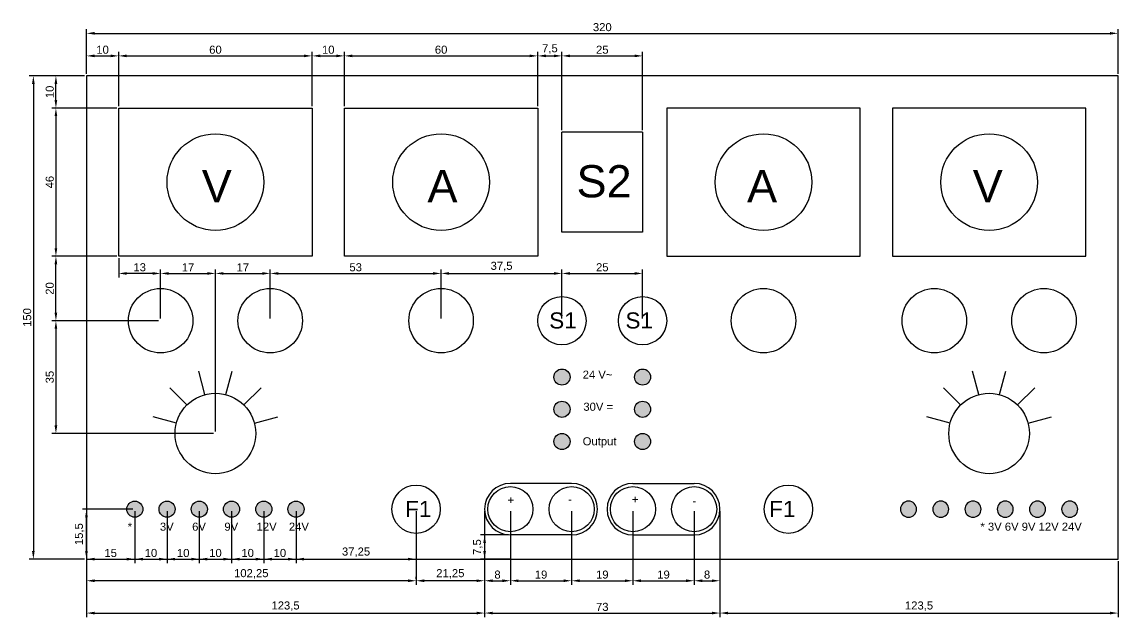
# Model space of a CAD drawing. Header units: millimetres. Extents: x 475 to 4099, y 1633 to 3451.
# Drawn here: x 905.2 to 1245.2, y 1635.8 to 1820.5 of the extents above; entities that cross this region are included whole.
import ezdxf

# ---------------------------------------------------------------- set-up
doc = ezdxf.new("R2010")
doc.units = ezdxf.units.MM
doc.layers.add('Bemassung', color=80, linetype='Continuous')
doc.layers.add('Kanten', color=7, linetype='Continuous')
doc.styles.get("Standard").update_dxf_attribs({"font": 'arial.ttf'})
doc.dimstyles.new('ISO-25', dxfattribs={"dimtxt": 2.5, "dimasz": 2.5, "dimexe": 1.25, "dimexo": 0.625, "dimtad": 1, "dimtxsty": 'Standard', "dimcen": 2.5, "dimadec": 0, "dimazin": 0, "dimtfac": 1, "dimtmove": 0, "dimatfit": 3, "dimfxl": 1, "dimarcsym": 0})

# ---------------------------------------------------------------- blocks, each defined once
blk = doc.blocks.new('*D45')
at = {"layer": 'Bemassung', "color": 0, "lineweight": -2, "transparency": 16777216}
for p, q in [((935.19, 1794.41), (935.19, 1811.21)), ((937.69, 1809.96), (992.69, 1809.96)), ((995.19, 1794.41), (995.19, 1811.21))]:
    blk.add_line(p, q, dxfattribs=at)
at = {"layer": 'Bemassung', "color": 0, "transparency": 16777216}
for points in [[(937.69, 1810.38), (937.69, 1809.55), (935.19, 1809.96)], [(992.69, 1810.38), (992.69, 1809.55), (995.19, 1809.96)]]:
    blk.add_solid(points, dxfattribs=at)
at = {"layer": 'Defpoints', "color": 0, "transparency": 16777216}
for p in [(995.19, 1809.96), (935.19, 1793.78), (995.19, 1793.78)]:
    blk.add_point(p, dxfattribs=at)
at = {"layer": 'Bemassung', "color": 0, "transparency": 16777216, "insert": (965.19, 1811.87), "char_height": 2.5, "attachment_point": 5}
blk.add_mtext('60', dxfattribs=at)
blk = doc.blocks.new('*D46')
at = {"layer": 'Bemassung', "color": 0, "lineweight": -2, "transparency": 16777216}
for p, q in [((934.56, 1793.78), (914.46, 1793.78)), ((915.71, 1791.28), (915.71, 1750.28)), ((934.56, 1747.78), (914.46, 1747.78))]:
    blk.add_line(p, q, dxfattribs=at)
at = {"layer": 'Bemassung', "color": 0, "transparency": 16777216}
for points in [[(915.29, 1791.28), (916.12, 1791.28), (915.71, 1793.78)], [(915.29, 1750.28), (916.12, 1750.28), (915.71, 1747.78)]]:
    blk.add_solid(points, dxfattribs=at)
at = {"layer": 'Defpoints', "color": 0, "transparency": 16777216}
for p in [(935.19, 1793.78), (915.71, 1747.78), (935.19, 1747.78)]:
    blk.add_point(p, dxfattribs=at)
at = {"layer": 'Bemassung', "color": 0, "transparency": 16777216, "insert": (913.8, 1770.78), "char_height": 2.5, "attachment_point": 5, "rotation": 90}
blk.add_mtext('46', dxfattribs=at)
blk = doc.blocks.new('*D47')
at = {"layer": 'Bemassung', "color": 0, "lineweight": -2, "transparency": 16777216}
for p, q in [((924.56, 1803.78), (914.46, 1803.78)), ((915.71, 1796.28), (915.71, 1801.28)), ((934.56, 1793.78), (914.46, 1793.78))]:
    blk.add_line(p, q, dxfattribs=at)
at = {"layer": 'Bemassung', "color": 0, "transparency": 16777216}
for points in [[(915.29, 1801.28), (916.12, 1801.28), (915.71, 1803.78)], [(915.29, 1796.28), (916.12, 1796.28), (915.71, 1793.78)]]:
    blk.add_solid(points, dxfattribs=at)
at = {"layer": 'Defpoints', "color": 0, "transparency": 16777216}
for p in [(915.71, 1803.78), (925.19, 1803.78), (935.19, 1793.78)]:
    blk.add_point(p, dxfattribs=at)
at = {"layer": 'Bemassung', "color": 0, "transparency": 16777216, "insert": (913.8, 1798.78), "char_height": 2.5, "attachment_point": 5, "rotation": 90}
blk.add_mtext('10', dxfattribs=at)
blk = doc.blocks.new('*D48')
at = {"layer": 'Bemassung', "color": 0, "lineweight": -2, "transparency": 16777216}
for p, q in [((934.56, 1747.78), (914.46, 1747.78)), ((915.71, 1730.28), (915.71, 1745.28)), ((947.56, 1727.78), (914.46, 1727.78))]:
    blk.add_line(p, q, dxfattribs=at)
at = {"layer": 'Bemassung', "color": 0, "transparency": 16777216}
for points in [[(915.29, 1745.28), (916.12, 1745.28), (915.71, 1747.78)], [(915.29, 1730.28), (916.12, 1730.28), (915.71, 1727.78)]]:
    blk.add_solid(points, dxfattribs=at)
at = {"layer": 'Defpoints', "color": 0, "transparency": 16777216}
for p in [(915.71, 1747.78), (935.19, 1747.78), (948.19, 1727.78)]:
    blk.add_point(p, dxfattribs=at)
at = {"layer": 'Bemassung', "color": 0, "transparency": 16777216, "insert": (913.8, 1737.78), "char_height": 2.5, "attachment_point": 5, "rotation": 90}
blk.add_mtext('20', dxfattribs=at)
blk = doc.blocks.new('*D49')
at = {"layer": 'Bemassung', "color": 0, "lineweight": -2, "transparency": 16777216}
for p, q in [((946.94, 1727.78), (914.46, 1727.78)), ((915.71, 1725.28), (915.71, 1695.28)), ((964.56, 1692.78), (914.46, 1692.78))]:
    blk.add_line(p, q, dxfattribs=at)
at = {"layer": 'Bemassung', "color": 0, "transparency": 16777216}
for points in [[(915.29, 1725.28), (916.12, 1725.28), (915.71, 1727.78)], [(915.29, 1695.28), (916.12, 1695.28), (915.71, 1692.78)]]:
    blk.add_solid(points, dxfattribs=at)
at = {"layer": 'Defpoints', "color": 0, "transparency": 16777216}
for p in [(947.56, 1727.78), (915.71, 1692.78), (965.19, 1692.78)]:
    blk.add_point(p, dxfattribs=at)
at = {"layer": 'Bemassung', "color": 0, "transparency": 16777216, "insert": (913.8, 1710.28), "char_height": 2.5, "attachment_point": 5, "rotation": 90}
blk.add_mtext('35', dxfattribs=at)
blk = doc.blocks.new('*D50')
at = {"layer": 'Bemassung', "color": 0, "lineweight": -2, "transparency": 16777216}
for p, q in [((965.19, 1693.41), (965.19, 1743.7)), ((967.69, 1742.45), (979.69, 1742.45)), ((982.19, 1728.41), (982.19, 1743.7))]:
    blk.add_line(p, q, dxfattribs=at)
at = {"layer": 'Bemassung', "color": 0, "transparency": 16777216}
for points in [[(967.69, 1742.86), (967.69, 1742.03), (965.19, 1742.45)], [(979.69, 1742.86), (979.69, 1742.03), (982.19, 1742.45)]]:
    blk.add_solid(points, dxfattribs=at)
at = {"layer": 'Defpoints', "color": 0, "transparency": 16777216}
for p in [(982.19, 1742.45), (982.19, 1727.78), (965.19, 1692.78)]:
    blk.add_point(p, dxfattribs=at)
at = {"layer": 'Bemassung', "color": 0, "transparency": 16777216, "insert": (973.69, 1744.33), "char_height": 2.5, "attachment_point": 5}
blk.add_mtext('17', dxfattribs=at)
blk = doc.blocks.new('*D51')
at = {"layer": 'Bemassung', "color": 0, "lineweight": -2, "transparency": 16777216}
for p, q in [((948.19, 1728.41), (948.19, 1743.7)), ((950.69, 1742.45), (962.69, 1742.45)), ((965.19, 1693.41), (965.19, 1743.7))]:
    blk.add_line(p, q, dxfattribs=at)
at = {"layer": 'Bemassung', "color": 0, "transparency": 16777216}
for points in [[(950.69, 1742.86), (950.69, 1742.03), (948.19, 1742.45)], [(962.69, 1742.86), (962.69, 1742.03), (965.19, 1742.45)]]:
    blk.add_solid(points, dxfattribs=at)
at = {"layer": 'Defpoints', "color": 0, "transparency": 16777216}
for p in [(965.19, 1742.45), (948.19, 1727.78), (965.19, 1692.78)]:
    blk.add_point(p, dxfattribs=at)
at = {"layer": 'Bemassung', "color": 0, "transparency": 16777216, "insert": (956.69, 1744.33), "char_height": 2.5, "attachment_point": 5}
blk.add_mtext('17', dxfattribs=at)
blk = doc.blocks.new('*D52')
at = {"layer": 'Bemassung', "color": 0, "lineweight": -2, "transparency": 16777216}
for p, q in [((995.19, 1794.41), (995.19, 1811.21)), ((997.69, 1809.96), (1002.69, 1809.96)), ((1005.19, 1794.41), (1005.19, 1811.21))]:
    blk.add_line(p, q, dxfattribs=at)
at = {"layer": 'Bemassung', "color": 0, "transparency": 16777216}
for points in [[(997.69, 1810.38), (997.69, 1809.55), (995.19, 1809.96)], [(1002.69, 1810.38), (1002.69, 1809.55), (1005.19, 1809.96)]]:
    blk.add_solid(points, dxfattribs=at)
at = {"layer": 'Defpoints', "color": 0, "transparency": 16777216}
for p in [(1005.19, 1809.96), (995.19, 1793.78), (1005.19, 1793.78)]:
    blk.add_point(p, dxfattribs=at)
at = {"layer": 'Bemassung', "color": 0, "transparency": 16777216, "insert": (1000.19, 1811.87), "char_height": 2.5, "attachment_point": 5}
blk.add_mtext('10', dxfattribs=at)
blk = doc.blocks.new('*D53')
at = {"layer": 'Bemassung', "color": 0, "lineweight": -2, "transparency": 16777216}
for p, q in [((1005.19, 1794.41), (1005.19, 1811.21)), ((1007.69, 1809.96), (1062.69, 1809.96)), ((1065.19, 1794.41), (1065.19, 1811.21))]:
    blk.add_line(p, q, dxfattribs=at)
at = {"layer": 'Bemassung', "color": 0, "transparency": 16777216}
for points in [[(1007.69, 1810.38), (1007.69, 1809.55), (1005.19, 1809.96)], [(1062.69, 1810.38), (1062.69, 1809.55), (1065.19, 1809.96)]]:
    blk.add_solid(points, dxfattribs=at)
at = {"layer": 'Defpoints', "color": 0, "transparency": 16777216}
for p in [(1065.19, 1809.96), (1005.19, 1793.78), (1065.19, 1793.78)]:
    blk.add_point(p, dxfattribs=at)
at = {"layer": 'Bemassung', "color": 0, "transparency": 16777216, "insert": (1035.19, 1811.87), "char_height": 2.5, "attachment_point": 5}
blk.add_mtext('60', dxfattribs=at)
blk = doc.blocks.new('*D54')
at = {"layer": 'Bemassung', "color": 0, "lineweight": -2, "transparency": 16777216}
for p, q in [((935.19, 1747.16), (935.19, 1741.2)), ((945.69, 1742.45), (937.69, 1742.45)), ((948.19, 1728.41), (948.19, 1743.7))]:
    blk.add_line(p, q, dxfattribs=at)
at = {"layer": 'Bemassung', "color": 0, "transparency": 16777216}
for points in [[(937.69, 1742.86), (937.69, 1742.03), (935.19, 1742.45)], [(945.69, 1742.86), (945.69, 1742.03), (948.19, 1742.45)]]:
    blk.add_solid(points, dxfattribs=at)
at = {"layer": 'Defpoints', "color": 0, "transparency": 16777216}
for p in [(935.19, 1747.78), (935.19, 1742.45), (948.19, 1727.78)]:
    blk.add_point(p, dxfattribs=at)
at = {"layer": 'Bemassung', "color": 0, "transparency": 16777216, "insert": (941.69, 1744.35), "char_height": 2.5, "attachment_point": 5}
blk.add_mtext('13', dxfattribs=at)
blk = doc.blocks.new('*D55')
at = {"layer": 'Bemassung', "color": 0, "lineweight": -2, "transparency": 16777216}
for p, q in [((982.19, 1728.41), (982.19, 1743.7)), ((984.69, 1742.45), (1032.69, 1742.45)), ((1035.19, 1728.41), (1035.19, 1743.7))]:
    blk.add_line(p, q, dxfattribs=at)
at = {"layer": 'Bemassung', "color": 0, "transparency": 16777216}
for points in [[(984.69, 1742.86), (984.69, 1742.03), (982.19, 1742.45)], [(1032.69, 1742.86), (1032.69, 1742.03), (1035.19, 1742.45)]]:
    blk.add_solid(points, dxfattribs=at)
at = {"layer": 'Defpoints', "color": 0, "transparency": 16777216}
for p in [(1035.19, 1742.45), (982.19, 1727.78), (1035.19, 1727.78)]:
    blk.add_point(p, dxfattribs=at)
at = {"layer": 'Bemassung', "color": 0, "transparency": 16777216, "insert": (1008.69, 1744.35), "char_height": 2.5, "attachment_point": 5}
blk.add_mtext('53', dxfattribs=at)
blk = doc.blocks.new('*D56')
at = {"layer": 'Bemassung', "color": 0, "lineweight": -2, "transparency": 16777216}
for p, q in [((924.56, 1803.78), (907.46, 1803.78)), ((908.71, 1801.28), (908.71, 1656.28)), ((924.56, 1653.78), (907.46, 1653.78))]:
    blk.add_line(p, q, dxfattribs=at)
at = {"layer": 'Bemassung', "color": 0, "transparency": 16777216}
for points in [[(908.29, 1801.28), (909.12, 1801.28), (908.71, 1803.78)], [(908.29, 1656.28), (909.12, 1656.28), (908.71, 1653.78)]]:
    blk.add_solid(points, dxfattribs=at)
at = {"layer": 'Defpoints', "color": 0, "transparency": 16777216}
for p in [(925.19, 1803.78), (908.71, 1653.78), (925.19, 1653.78)]:
    blk.add_point(p, dxfattribs=at)
at = {"layer": 'Bemassung', "color": 0, "transparency": 16777216, "insert": (906.8, 1728.78), "char_height": 2.5, "attachment_point": 5, "rotation": 90}
blk.add_mtext('150', dxfattribs=at)
blk = doc.blocks.new('*D57')
at = {"layer": 'Bemassung', "color": 0, "lineweight": -2, "transparency": 16777216}
for p, q in [((925.19, 1804.41), (925.19, 1811.21)), ((927.69, 1809.96), (932.69, 1809.96)), ((935.19, 1804.41), (935.19, 1811.21))]:
    blk.add_line(p, q, dxfattribs=at)
at = {"layer": 'Bemassung', "color": 0, "transparency": 16777216}
for points in [[(927.69, 1810.38), (927.69, 1809.55), (925.19, 1809.96)], [(932.69, 1810.38), (932.69, 1809.55), (935.19, 1809.96)]]:
    blk.add_solid(points, dxfattribs=at)
at = {"layer": 'Defpoints', "color": 0, "transparency": 16777216}
for p in [(935.19, 1809.96), (925.19, 1803.78), (935.19, 1803.78)]:
    blk.add_point(p, dxfattribs=at)
at = {"layer": 'Bemassung', "color": 0, "transparency": 16777216, "insert": (930.19, 1811.87), "char_height": 2.5, "attachment_point": 5}
blk.add_mtext('10', dxfattribs=at)
blk = doc.blocks.new('*D58')
at = {"layer": 'Bemassung', "color": 0, "lineweight": -2, "transparency": 16777216}
for p, q in [((925.19, 1804.41), (925.19, 1818.21)), ((927.69, 1816.96), (1242.69, 1816.96)), ((1245.19, 1804.41), (1245.19, 1818.21))]:
    blk.add_line(p, q, dxfattribs=at)
at = {"layer": 'Bemassung', "color": 0, "transparency": 16777216}
for points in [[(927.69, 1817.38), (927.69, 1816.55), (925.19, 1816.96)], [(1242.69, 1817.38), (1242.69, 1816.55), (1245.19, 1816.96)]]:
    blk.add_solid(points, dxfattribs=at)
at = {"layer": 'Defpoints', "color": 0, "transparency": 16777216}
for p in [(1245.19, 1816.96), (925.19, 1803.78), (1245.19, 1803.78)]:
    blk.add_point(p, dxfattribs=at)
at = {"layer": 'Bemassung', "color": 0, "transparency": 16777216, "insert": (1085.19, 1818.87), "char_height": 2.5, "attachment_point": 5}
blk.add_mtext('320', dxfattribs=at)
blk = doc.blocks.new('*D59')
at = {"layer": 'Bemassung', "color": 0, "lineweight": -2, "transparency": 16777216}
for p, q in [((1056.69, 1668.66), (1056.69, 1645.82)), ((1075.69, 1668.66), (1075.69, 1645.82)), ((1059.19, 1647.07), (1073.19, 1647.07))]:
    blk.add_line(p, q, dxfattribs=at)
at = {"layer": 'Bemassung', "color": 0, "transparency": 16777216}
for points in [[(1059.19, 1647.49), (1059.19, 1646.66), (1056.69, 1647.07)], [(1073.19, 1647.49), (1073.19, 1646.66), (1075.69, 1647.07)]]:
    blk.add_solid(points, dxfattribs=at)
at = {"layer": 'Defpoints', "color": 0, "transparency": 16777216}
for p in [(1056.69, 1669.28), (1075.69, 1669.28), (1075.69, 1647.07)]:
    blk.add_point(p, dxfattribs=at)
at = {"layer": 'Bemassung', "color": 0, "transparency": 16777216, "insert": (1066.19, 1648.97), "char_height": 2.5, "attachment_point": 5}
blk.add_mtext('19', dxfattribs=at)
blk = doc.blocks.new('*D60')
at = {"layer": 'Bemassung', "color": 0, "lineweight": -2, "transparency": 16777216}
for p, q in [((1075.69, 1668.66), (1075.69, 1645.82)), ((1094.69, 1668.66), (1094.69, 1645.82)), ((1078.19, 1647.07), (1092.19, 1647.07))]:
    blk.add_line(p, q, dxfattribs=at)
at = {"layer": 'Bemassung', "color": 0, "transparency": 16777216}
for points in [[(1078.19, 1647.49), (1078.19, 1646.66), (1075.69, 1647.07)], [(1092.19, 1647.49), (1092.19, 1646.66), (1094.69, 1647.07)]]:
    blk.add_solid(points, dxfattribs=at)
at = {"layer": 'Defpoints', "color": 0, "transparency": 16777216}
for p in [(1075.69, 1669.28), (1094.69, 1669.28), (1094.69, 1647.07)]:
    blk.add_point(p, dxfattribs=at)
at = {"layer": 'Bemassung', "color": 0, "transparency": 16777216, "insert": (1085.19, 1648.97), "char_height": 2.5, "attachment_point": 5}
blk.add_mtext('19', dxfattribs=at)
blk = doc.blocks.new('*D61')
at = {"layer": 'Bemassung', "color": 0, "lineweight": -2, "transparency": 16777216}
for p, q in [((1094.69, 1668.66), (1094.69, 1645.82)), ((1113.69, 1668.66), (1113.69, 1645.82)), ((1097.19, 1647.07), (1111.19, 1647.07))]:
    blk.add_line(p, q, dxfattribs=at)
at = {"layer": 'Bemassung', "color": 0, "transparency": 16777216}
for points in [[(1097.19, 1647.49), (1097.19, 1646.66), (1094.69, 1647.07)], [(1111.19, 1647.49), (1111.19, 1646.66), (1113.69, 1647.07)]]:
    blk.add_solid(points, dxfattribs=at)
at = {"layer": 'Defpoints', "color": 0, "transparency": 16777216}
for p in [(1094.69, 1669.28), (1113.69, 1669.28), (1113.69, 1647.07)]:
    blk.add_point(p, dxfattribs=at)
at = {"layer": 'Bemassung', "color": 0, "transparency": 16777216, "insert": (1104.19, 1648.97), "char_height": 2.5, "attachment_point": 5}
blk.add_mtext('19', dxfattribs=at)
blk = doc.blocks.new('*D62')
at = {"layer": 'Bemassung', "color": 0, "lineweight": -2, "transparency": 16777216}
for p, q in [((1048.69, 1668.66), (1048.69, 1635.79)), ((1121.69, 1668.66), (1121.69, 1635.79)), ((1051.19, 1637.04), (1119.19, 1637.04))]:
    blk.add_line(p, q, dxfattribs=at)
at = {"layer": 'Bemassung', "color": 0, "transparency": 16777216}
for points in [[(1051.19, 1637.46), (1051.19, 1636.63), (1048.69, 1637.04)], [(1119.19, 1637.46), (1119.19, 1636.63), (1121.69, 1637.04)]]:
    blk.add_solid(points, dxfattribs=at)
at = {"layer": 'Defpoints', "color": 0, "transparency": 16777216}
for p in [(1048.69, 1669.28), (1121.69, 1669.28), (1121.69, 1637.04)]:
    blk.add_point(p, dxfattribs=at)
at = {"layer": 'Bemassung', "color": 0, "transparency": 16777216, "insert": (1085.19, 1638.95), "char_height": 2.5, "attachment_point": 5}
blk.add_mtext('73', dxfattribs=at)
blk = doc.blocks.new('*D63')
at = {"layer": 'Bemassung', "color": 0, "lineweight": -2, "transparency": 16777216}
for p, q in [((1056.06, 1661.28), (1047.44, 1661.28)), ((1048.69, 1658.78), (1048.69, 1656.28)), ((1056.81, 1653.78), (1047.44, 1653.78))]:
    blk.add_line(p, q, dxfattribs=at)
at = {"layer": 'Bemassung', "color": 0, "transparency": 16777216}
for points in [[(1048.27, 1658.78), (1049.1, 1658.78), (1048.69, 1661.28)], [(1048.27, 1656.28), (1049.1, 1656.28), (1048.69, 1653.78)]]:
    blk.add_solid(points, dxfattribs=at)
at = {"layer": 'Defpoints', "color": 0, "transparency": 16777216}
for p in [(1056.69, 1661.28), (1048.69, 1653.78), (1057.44, 1653.78)]:
    blk.add_point(p, dxfattribs=at)
at = {"layer": 'Bemassung', "color": 0, "transparency": 16777216, "insert": (1046.56, 1657.53), "char_height": 2.5, "attachment_point": 5, "rotation": 90}
blk.add_mtext('7,5', dxfattribs=at)
blk = doc.blocks.new('*D92')
at = {"layer": 'Bemassung', "color": 0, "lineweight": -2, "transparency": 16777216}
for p, q in [((1035.19, 1728.41), (1035.19, 1743.7)), ((1037.69, 1742.45), (1070.19, 1742.45)), ((1072.69, 1728.41), (1072.69, 1743.7))]:
    blk.add_line(p, q, dxfattribs=at)
at = {"layer": 'Bemassung', "color": 0, "transparency": 16777216}
for points in [[(1037.69, 1742.86), (1037.69, 1742.03), (1035.19, 1742.45)], [(1070.19, 1742.86), (1070.19, 1742.03), (1072.69, 1742.45)]]:
    blk.add_solid(points, dxfattribs=at)
at = {"layer": 'Defpoints', "color": 0, "transparency": 16777216}
for p in [(1072.69, 1742.45), (1035.19, 1727.78), (1072.69, 1727.78)]:
    blk.add_point(p, dxfattribs=at)
at = {"layer": 'Bemassung', "color": 0, "transparency": 16777216, "insert": (1053.94, 1744.58), "char_height": 2.5, "attachment_point": 5}
blk.add_mtext('37,5', dxfattribs=at)
blk = doc.blocks.new('*D93')
at = {"layer": 'Bemassung', "color": 0, "lineweight": -2, "transparency": 16777216}
for p, q in [((1072.69, 1728.41), (1072.69, 1743.7)), ((1075.19, 1742.45), (1095.19, 1742.45)), ((1097.69, 1728.41), (1097.69, 1743.7))]:
    blk.add_line(p, q, dxfattribs=at)
at = {"layer": 'Bemassung', "color": 0, "transparency": 16777216}
for points in [[(1075.19, 1742.86), (1075.19, 1742.03), (1072.69, 1742.45)], [(1095.19, 1742.86), (1095.19, 1742.03), (1097.69, 1742.45)]]:
    blk.add_solid(points, dxfattribs=at)
at = {"layer": 'Defpoints', "color": 0, "transparency": 16777216}
for p in [(1097.69, 1742.45), (1072.69, 1727.78), (1097.69, 1727.78)]:
    blk.add_point(p, dxfattribs=at)
at = {"layer": 'Bemassung', "color": 0, "transparency": 16777216, "insert": (1085.19, 1744.35), "char_height": 2.5, "attachment_point": 5}
blk.add_mtext('25', dxfattribs=at)
blk = doc.blocks.new('*D94')
at = {"layer": 'Bemassung', "color": 0, "lineweight": -2, "transparency": 16777216}
for p, q in [((1065.19, 1794.41), (1065.19, 1811.21)), ((1067.69, 1809.96), (1070.19, 1809.96)), ((1072.69, 1786.91), (1072.69, 1811.21))]:
    blk.add_line(p, q, dxfattribs=at)
at = {"layer": 'Bemassung', "color": 0, "transparency": 16777216}
for points in [[(1067.69, 1810.38), (1067.69, 1809.55), (1065.19, 1809.96)], [(1070.19, 1810.38), (1070.19, 1809.55), (1072.69, 1809.96)]]:
    blk.add_solid(points, dxfattribs=at)
at = {"layer": 'Defpoints', "color": 0, "transparency": 16777216}
for p in [(1072.69, 1809.96), (1065.19, 1793.78), (1072.69, 1786.28)]:
    blk.add_point(p, dxfattribs=at)
at = {"layer": 'Bemassung', "color": 0, "transparency": 16777216, "insert": (1068.94, 1812.09), "char_height": 2.5, "attachment_point": 5}
blk.add_mtext('7,5', dxfattribs=at)
blk = doc.blocks.new('*D95')
at = {"layer": 'Bemassung', "color": 0, "lineweight": -2, "transparency": 16777216}
for p, q in [((1072.69, 1786.91), (1072.69, 1811.21)), ((1075.19, 1809.96), (1095.19, 1809.96)), ((1097.69, 1786.91), (1097.69, 1811.21))]:
    blk.add_line(p, q, dxfattribs=at)
at = {"layer": 'Bemassung', "color": 0, "transparency": 16777216}
for points in [[(1075.19, 1810.38), (1075.19, 1809.55), (1072.69, 1809.96)], [(1095.19, 1810.38), (1095.19, 1809.55), (1097.69, 1809.96)]]:
    blk.add_solid(points, dxfattribs=at)
at = {"layer": 'Defpoints', "color": 0, "transparency": 16777216}
for p in [(1097.69, 1809.96), (1072.69, 1786.28), (1097.69, 1786.28)]:
    blk.add_point(p, dxfattribs=at)
at = {"layer": 'Bemassung', "color": 0, "transparency": 16777216, "insert": (1085.19, 1811.87), "char_height": 2.5, "attachment_point": 5}
blk.add_mtext('25', dxfattribs=at)
blk = doc.blocks.new('*D96')
at = {"layer": 'Bemassung', "color": 0, "lineweight": -2, "transparency": 16777216}
for p, q in [((1048.69, 1668.03), (1048.69, 1635.79)), ((925.19, 1653.16), (925.19, 1635.79)), ((927.69, 1637.04), (1046.19, 1637.04))]:
    blk.add_line(p, q, dxfattribs=at)
at = {"layer": 'Bemassung', "color": 0, "transparency": 16777216}
for points in [[(927.69, 1637.46), (927.69, 1636.63), (925.19, 1637.04)], [(1046.19, 1637.46), (1046.19, 1636.63), (1048.69, 1637.04)]]:
    blk.add_solid(points, dxfattribs=at)
at = {"layer": 'Defpoints', "color": 0, "transparency": 16777216}
for p in [(1048.69, 1668.66), (925.19, 1653.78), (1048.69, 1637.04)]:
    blk.add_point(p, dxfattribs=at)
at = {"layer": 'Bemassung', "color": 0, "transparency": 16777216, "insert": (986.94, 1639.17), "char_height": 2.5, "attachment_point": 5}
blk.add_mtext('123,5', dxfattribs=at)
blk = doc.blocks.new('*D97')
at = {"layer": 'Bemassung', "color": 0, "lineweight": -2, "transparency": 16777216}
for p, q in [((1121.69, 1668.66), (1121.69, 1635.79)), ((1245.19, 1653.16), (1245.19, 1635.79)), ((1124.19, 1637.04), (1242.69, 1637.04))]:
    blk.add_line(p, q, dxfattribs=at)
at = {"layer": 'Bemassung', "color": 0, "transparency": 16777216}
for points in [[(1124.19, 1637.46), (1124.19, 1636.63), (1121.69, 1637.04)], [(1242.69, 1637.46), (1242.69, 1636.63), (1245.19, 1637.04)]]:
    blk.add_solid(points, dxfattribs=at)
at = {"layer": 'Defpoints', "color": 0, "transparency": 16777216}
for p in [(1121.69, 1669.28), (1245.19, 1653.78), (1245.19, 1637.04)]:
    blk.add_point(p, dxfattribs=at)
at = {"layer": 'Bemassung', "color": 0, "transparency": 16777216, "insert": (1183.44, 1639.17), "char_height": 2.5, "attachment_point": 5}
blk.add_mtext('123,5', dxfattribs=at)
blk = doc.blocks.new('*D98')
at = {"layer": 'Bemassung', "color": 0, "lineweight": -2, "transparency": 16777216}
for p, q in [((1027.44, 1668.66), (1027.44, 1645.82)), ((925.19, 1653.16), (925.19, 1645.82)), ((1024.94, 1647.07), (927.69, 1647.07))]:
    blk.add_line(p, q, dxfattribs=at)
at = {"layer": 'Bemassung', "color": 0, "transparency": 16777216}
for points in [[(927.69, 1647.49), (927.69, 1646.66), (925.19, 1647.07)], [(1024.94, 1647.49), (1024.94, 1646.66), (1027.44, 1647.07)]]:
    blk.add_solid(points, dxfattribs=at)
at = {"layer": 'Defpoints', "color": 0, "transparency": 16777216}
for p in [(1027.44, 1669.28), (925.19, 1653.78), (925.19, 1647.07)]:
    blk.add_point(p, dxfattribs=at)
at = {"layer": 'Bemassung', "color": 0, "transparency": 16777216, "insert": (976.31, 1649.2), "char_height": 2.5, "attachment_point": 5}
blk.add_mtext('102,25', dxfattribs=at)
blk = doc.blocks.new('*D99')
at = {"layer": 'Bemassung', "color": 0, "lineweight": -2, "transparency": 16777216}
for p, q in [((1048.69, 1668.18), (1048.69, 1645.82)), ((1027.44, 1647.7), (1027.44, 1648.32)), ((1046.19, 1647.07), (1029.94, 1647.07))]:
    blk.add_line(p, q, dxfattribs=at)
at = {"layer": 'Bemassung', "color": 0, "transparency": 16777216}
for points in [[(1029.94, 1647.49), (1029.94, 1646.66), (1027.44, 1647.07)], [(1046.19, 1647.49), (1046.19, 1646.66), (1048.69, 1647.07)]]:
    blk.add_solid(points, dxfattribs=at)
at = {"layer": 'Defpoints', "color": 0, "transparency": 16777216}
for p in [(1048.69, 1668.8), (1027.44, 1647.07), (1027.44, 1647.07)]:
    blk.add_point(p, dxfattribs=at)
at = {"layer": 'Bemassung', "color": 0, "transparency": 16777216, "insert": (1038.06, 1649.2), "char_height": 2.5, "attachment_point": 5}
blk.add_mtext('21,25', dxfattribs=at)
blk = doc.blocks.new('*U100')
at = {"layer": 'Kanten'}
for centre in [(-5, 0), (5, 0)]:
    blk.add_circle(centre, 2.5, dxfattribs=at)
blk = doc.blocks.new('*U101')
at = {"layer": 'Kanten', "color": 0, "linetype": 'ByBlock', "lineweight": -2, "transparency": 16777216}
for p in [(-40, 0), (-20, 0), (0, 0)]:
    blk.add_blockref('*U100', p, dxfattribs=at)
blk = doc.blocks.new('*U102')
at = {"layer": 'Kanten'}
for centre in [(-5, 0), (5, 0)]:
    blk.add_circle(centre, 2.5, dxfattribs=at)
blk = doc.blocks.new('*U103')
at = {"layer": 'Kanten', "color": 0, "linetype": 'ByBlock', "lineweight": -2, "transparency": 16777216}
for p in [(-40, 0), (-20, 0), (0, 0)]:
    blk.add_blockref('*U102', p, dxfattribs=at)
blk = doc.blocks.new('*D104')
at = {"layer": 'Bemassung', "color": 0, "lineweight": -2, "transparency": 16777216}
for p, q in [((925.19, 1668.66), (925.19, 1652.53)), ((940.19, 1668.66), (940.19, 1652.53)), ((927.69, 1653.78), (937.69, 1653.78))]:
    blk.add_line(p, q, dxfattribs=at)
at = {"layer": 'Bemassung', "color": 0, "transparency": 16777216}
for points in [[(927.69, 1654.2), (927.69, 1653.36), (925.19, 1653.78)], [(937.69, 1654.2), (937.69, 1653.36), (940.19, 1653.78)]]:
    blk.add_solid(points, dxfattribs=at)
at = {"layer": 'Defpoints', "color": 0, "transparency": 16777216}
for p in [(925.19, 1669.28), (940.19, 1669.28), (940.19, 1653.78)]:
    blk.add_point(p, dxfattribs=at)
at = {"layer": 'Bemassung', "color": 0, "transparency": 16777216, "insert": (932.69, 1655.68), "char_height": 2.5, "attachment_point": 5}
blk.add_mtext('15', dxfattribs=at)
blk = doc.blocks.new('*D105')
at = {"layer": 'Bemassung', "color": 0, "lineweight": -2, "transparency": 16777216}
for p, q in [((940.19, 1668.66), (940.19, 1652.53)), ((950.19, 1668.66), (950.19, 1652.53)), ((942.69, 1653.78), (947.69, 1653.78))]:
    blk.add_line(p, q, dxfattribs=at)
at = {"layer": 'Bemassung', "color": 0, "transparency": 16777216}
for points in [[(942.69, 1654.2), (942.69, 1653.36), (940.19, 1653.78)], [(947.69, 1654.2), (947.69, 1653.36), (950.19, 1653.78)]]:
    blk.add_solid(points, dxfattribs=at)
at = {"layer": 'Defpoints', "color": 0, "transparency": 16777216}
for p in [(940.19, 1669.28), (950.19, 1669.28), (950.19, 1653.78)]:
    blk.add_point(p, dxfattribs=at)
at = {"layer": 'Bemassung', "color": 0, "transparency": 16777216, "insert": (945.19, 1655.68), "char_height": 2.5, "attachment_point": 5}
blk.add_mtext('10', dxfattribs=at)
blk = doc.blocks.new('*D106')
at = {"layer": 'Bemassung', "color": 0, "lineweight": -2, "transparency": 16777216}
for p, q in [((990.19, 1668.66), (990.19, 1652.53)), ((1027.44, 1668.03), (1027.44, 1652.53)), ((992.69, 1653.78), (1024.94, 1653.78))]:
    blk.add_line(p, q, dxfattribs=at)
at = {"layer": 'Bemassung', "color": 0, "transparency": 16777216}
for points in [[(992.69, 1654.2), (992.69, 1653.36), (990.19, 1653.78)], [(1024.94, 1654.2), (1024.94, 1653.36), (1027.44, 1653.78)]]:
    blk.add_solid(points, dxfattribs=at)
at = {"layer": 'Defpoints', "color": 0, "transparency": 16777216}
for p in [(990.19, 1669.28), (1027.44, 1668.66), (1027.44, 1653.78)]:
    blk.add_point(p, dxfattribs=at)
at = {"layer": 'Bemassung', "color": 0, "transparency": 16777216, "insert": (1008.81, 1655.91), "char_height": 2.5, "attachment_point": 5}
blk.add_mtext('37,25', dxfattribs=at)
blk = doc.blocks.new('*D107')
at = {"layer": 'Bemassung', "color": 0, "lineweight": -2, "transparency": 16777216}
for p, q in [((950.19, 1668.66), (950.19, 1652.53)), ((960.19, 1668.66), (960.19, 1652.53)), ((952.69, 1653.78), (957.69, 1653.78))]:
    blk.add_line(p, q, dxfattribs=at)
at = {"layer": 'Bemassung', "color": 0, "transparency": 16777216}
for points in [[(952.69, 1654.2), (952.69, 1653.36), (950.19, 1653.78)], [(957.69, 1654.2), (957.69, 1653.36), (960.19, 1653.78)]]:
    blk.add_solid(points, dxfattribs=at)
at = {"layer": 'Defpoints', "color": 0, "transparency": 16777216}
for p in [(950.19, 1669.28), (960.19, 1669.28), (960.19, 1653.78)]:
    blk.add_point(p, dxfattribs=at)
at = {"layer": 'Bemassung', "color": 0, "transparency": 16777216, "insert": (955.19, 1655.68), "char_height": 2.5, "attachment_point": 5}
blk.add_mtext('10', dxfattribs=at)
blk = doc.blocks.new('*D108')
at = {"layer": 'Bemassung', "color": 0, "lineweight": -2, "transparency": 16777216}
for p, q in [((960.19, 1668.66), (960.19, 1652.53)), ((970.19, 1668.66), (970.19, 1652.53)), ((962.69, 1653.78), (967.69, 1653.78))]:
    blk.add_line(p, q, dxfattribs=at)
at = {"layer": 'Bemassung', "color": 0, "transparency": 16777216}
for points in [[(962.69, 1654.2), (962.69, 1653.36), (960.19, 1653.78)], [(967.69, 1654.2), (967.69, 1653.36), (970.19, 1653.78)]]:
    blk.add_solid(points, dxfattribs=at)
at = {"layer": 'Defpoints', "color": 0, "transparency": 16777216}
for p in [(960.19, 1669.28), (970.19, 1669.28), (970.19, 1653.78)]:
    blk.add_point(p, dxfattribs=at)
at = {"layer": 'Bemassung', "color": 0, "transparency": 16777216, "insert": (965.19, 1655.68), "char_height": 2.5, "attachment_point": 5}
blk.add_mtext('10', dxfattribs=at)
blk = doc.blocks.new('*D109')
at = {"layer": 'Bemassung', "color": 0, "lineweight": -2, "transparency": 16777216}
for p, q in [((970.19, 1668.66), (970.19, 1652.53)), ((980.19, 1668.66), (980.19, 1652.53)), ((972.69, 1653.78), (977.69, 1653.78))]:
    blk.add_line(p, q, dxfattribs=at)
at = {"layer": 'Bemassung', "color": 0, "transparency": 16777216}
for points in [[(972.69, 1654.2), (972.69, 1653.36), (970.19, 1653.78)], [(977.69, 1654.2), (977.69, 1653.36), (980.19, 1653.78)]]:
    blk.add_solid(points, dxfattribs=at)
at = {"layer": 'Defpoints', "color": 0, "transparency": 16777216}
for p in [(970.19, 1669.28), (980.19, 1669.28), (980.19, 1653.78)]:
    blk.add_point(p, dxfattribs=at)
at = {"layer": 'Bemassung', "color": 0, "transparency": 16777216, "insert": (975.19, 1655.68), "char_height": 2.5, "attachment_point": 5}
blk.add_mtext('10', dxfattribs=at)
blk = doc.blocks.new('*D110')
at = {"layer": 'Bemassung', "color": 0, "lineweight": -2, "transparency": 16777216}
for p, q in [((980.19, 1668.66), (980.19, 1652.53)), ((990.19, 1668.66), (990.19, 1652.53)), ((982.69, 1653.78), (987.69, 1653.78))]:
    blk.add_line(p, q, dxfattribs=at)
at = {"layer": 'Bemassung', "color": 0, "transparency": 16777216}
for points in [[(982.69, 1654.2), (982.69, 1653.36), (980.19, 1653.78)], [(987.69, 1654.2), (987.69, 1653.36), (990.19, 1653.78)]]:
    blk.add_solid(points, dxfattribs=at)
at = {"layer": 'Defpoints', "color": 0, "transparency": 16777216}
for p in [(980.19, 1669.28), (990.19, 1669.28), (990.19, 1653.78)]:
    blk.add_point(p, dxfattribs=at)
at = {"layer": 'Bemassung', "color": 0, "transparency": 16777216, "insert": (985.19, 1655.68), "char_height": 2.5, "attachment_point": 5}
blk.add_mtext('10', dxfattribs=at)
blk = doc.blocks.new('*D111')
at = {"layer": 'Bemassung', "color": 0, "lineweight": -2, "transparency": 16777216}
for p, q in [((939.56, 1669.28), (923.94, 1669.28)), ((925.19, 1656.28), (925.19, 1666.78)), ((924.56, 1653.78), (923.94, 1653.78))]:
    blk.add_line(p, q, dxfattribs=at)
at = {"layer": 'Bemassung', "color": 0, "transparency": 16777216}
for points in [[(924.77, 1666.78), (925.6, 1666.78), (925.19, 1669.28)], [(924.77, 1656.28), (925.6, 1656.28), (925.19, 1653.78)]]:
    blk.add_solid(points, dxfattribs=at)
at = {"layer": 'Defpoints', "color": 0, "transparency": 16777216}
for p in [(925.19, 1669.28), (940.19, 1669.28), (925.19, 1653.78)]:
    blk.add_point(p, dxfattribs=at)
at = {"layer": 'Bemassung', "color": 0, "transparency": 16777216, "insert": (923.06, 1661.53), "char_height": 2.5, "attachment_point": 5, "rotation": 90}
blk.add_mtext('15,5', dxfattribs=at)
blk = doc.blocks.new('*D112')
at = {"layer": 'Bemassung', "color": 0, "lineweight": -2, "transparency": 16777216}
for p, q in [((1113.69, 1668.66), (1113.69, 1645.82)), ((1121.69, 1668.66), (1121.69, 1645.82)), ((1116.19, 1647.07), (1119.19, 1647.07))]:
    blk.add_line(p, q, dxfattribs=at)
at = {"layer": 'Bemassung', "color": 0, "transparency": 16777216}
for points in [[(1116.19, 1647.49), (1116.19, 1646.66), (1113.69, 1647.07)], [(1119.19, 1647.49), (1119.19, 1646.66), (1121.69, 1647.07)]]:
    blk.add_solid(points, dxfattribs=at)
at = {"layer": 'Defpoints', "color": 0, "transparency": 16777216}
for p in [(1113.69, 1669.28), (1121.69, 1669.28), (1121.69, 1647.07)]:
    blk.add_point(p, dxfattribs=at)
at = {"layer": 'Bemassung', "color": 0, "transparency": 16777216, "insert": (1117.69, 1648.97), "char_height": 2.5, "attachment_point": 5}
blk.add_mtext('8', dxfattribs=at)
blk = doc.blocks.new('*D113')
at = {"layer": 'Bemassung', "color": 0, "lineweight": -2, "transparency": 16777216}
for p, q in [((1048.69, 1668.66), (1048.69, 1645.82)), ((1056.69, 1668.66), (1056.69, 1645.82)), ((1051.19, 1647.07), (1054.19, 1647.07))]:
    blk.add_line(p, q, dxfattribs=at)
at = {"layer": 'Bemassung', "color": 0, "transparency": 16777216}
for points in [[(1051.19, 1647.49), (1051.19, 1646.66), (1048.69, 1647.07)], [(1054.19, 1647.49), (1054.19, 1646.66), (1056.69, 1647.07)]]:
    blk.add_solid(points, dxfattribs=at)
at = {"layer": 'Defpoints', "color": 0, "transparency": 16777216}
for p in [(1048.69, 1669.28), (1056.69, 1669.28), (1056.69, 1647.07)]:
    blk.add_point(p, dxfattribs=at)
at = {"layer": 'Bemassung', "color": 0, "transparency": 16777216, "insert": (1052.69, 1648.97), "char_height": 2.5, "attachment_point": 5}
blk.add_mtext('8', dxfattribs=at)

msp = doc.modelspace()

# ---------------------------------------------------------------- hatches: boundary and pattern name
at = {"layer": 'Kanten'}
h = msp.add_hatch(color=2, dxfattribs=at)
h.dxf.hatch_style = 1
h.paths.add_polyline_path([(952.686, 1669.281, 1), (947.686, 1669.281, 1)])
h.paths.add_polyline_path([(962.686, 1669.281, 1), (957.686, 1669.281, 1)])
h.paths.add_polyline_path([(972.686, 1669.281, 1), (967.686, 1669.281, 1)])
h.paths.add_polyline_path([(982.686, 1669.281, 1), (977.686, 1669.281, 1)])
h.paths.add_polyline_path([(992.686, 1669.281, 1), (987.686, 1669.281, 1)])
h.paths.add_polyline_path([(1192.686, 1669.281, 1), (1187.686, 1669.281, 1)])
h.paths.add_polyline_path([(1202.686, 1669.281, 1), (1197.686, 1669.281, 1)])
h.paths.add_polyline_path([(1212.686, 1669.281, 1), (1207.686, 1669.281, 1)])
h.paths.add_polyline_path([(1227.686, 1669.281, 1), (1232.686, 1669.281, 1)])
h.paths.add_polyline_path([(1217.686, 1669.281, -1), (1222.686, 1669.281, -1)])
h.paths.add_polyline_path([(1177.112, 1661.229), (1234.583, 1661.229), (1234.583, 1666.381), (1177.112, 1666.381)], flags=9)
h.paths.add_polyline_path([(937.234, 1661.229), (994.705, 1661.229), (994.705, 1666.381), (937.234, 1666.381)], flags=9)
h.paths.add_polyline_path([(1074.076, 1760.422), (1096.163, 1760.422), (1096.163, 1781.029), (1074.076, 1781.029)], flags=9)
h.paths.add_polyline_path([(1078.312, 1687.692), (1090.046, 1687.692), (1090.046, 1692.844), (1078.312, 1692.844)], flags=9)
h.paths.add_polyline_path([(1078.549, 1698.451), (1089.023, 1698.451), (1089.023, 1703.603), (1078.549, 1703.603)], flags=9)
h.paths.add_polyline_path([(1078.379, 1708.411), (1088.853, 1708.411), (1088.853, 1713.562), (1078.379, 1713.562)], flags=9)
h.paths.add_polyline_path([(1136.987, 1664.109), (1147.638, 1664.109), (1147.638, 1674.413), (1136.987, 1674.413)], flags=9)
h.paths.add_polyline_path([(1022.196, 1664.109), (1032.847, 1664.109), (1032.847, 1674.413), (1022.196, 1674.413)], flags=9)
h.paths.add_polyline_path([(1127.557, 1759.086), (1141.916, 1759.086), (1141.916, 1779.693), (1127.557, 1779.693)], flags=9)
h.paths.add_polyline_path([(1197.707, 1759.086), (1212.025, 1759.086), (1212.025, 1779.693), (1197.707, 1779.693)], flags=9)
h.paths.add_polyline_path([(1112.459, 1669.214), (1114.872, 1669.214), (1114.872, 1674.366), (1112.459, 1674.366)], flags=9)
h.paths.add_polyline_path([(1073.896, 1669.786), (1076.31, 1669.786), (1076.31, 1674.938), (1073.896, 1674.938)], flags=9)
h.paths.add_polyline_path([(1093.554, 1669.691), (1096.843, 1669.691), (1096.843, 1674.842), (1093.554, 1674.842)], flags=9)
h.paths.add_polyline_path([(1054.995, 1669.5), (1058.285, 1669.5), (1058.285, 1674.652), (1054.995, 1674.652)], flags=9)
h.paths.add_polyline_path([(1092.401, 1722.545), (1103.445, 1722.545), (1103.445, 1732.848), (1092.401, 1732.848)], flags=9)
h.paths.add_polyline_path([(1067.162, 1722.545), (1078.206, 1722.545), (1078.206, 1732.848), (1067.162, 1732.848)], flags=9)
h.paths.add_polyline_path([(1028.435, 1759.086), (1042.794, 1759.086), (1042.794, 1779.693), (1028.435, 1779.693)], flags=9)
h.paths.add_polyline_path([(958.394, 1759.086), (972.712, 1759.086), (972.712, 1779.693), (958.394, 1779.693)], flags=9)
h = msp.add_hatch(color=1, dxfattribs=at)
h.dxf.hatch_style = 1
h.paths.add_polyline_path([(1075.186, 1710.281, 1), (1070.186, 1710.281, 1)])
h.paths.add_polyline_path([(1100.186, 1710.281, 1), (1095.186, 1710.281, 1)])
h = msp.add_hatch(color=2, dxfattribs=at)
h.dxf.hatch_style = 1
h.paths.add_polyline_path([(1070.186, 1700.281, 1), (1075.186, 1700.281, 1)])
h.paths.add_polyline_path([(1100.186, 1700.281, 1), (1095.186, 1700.281, 1)])
h = msp.add_hatch(color=3, dxfattribs=at)
h.dxf.hatch_style = 1
h.paths.add_polyline_path([(1075.186, 1690.281, 1), (1070.186, 1690.281, 1)])
h.paths.add_polyline_path([(1100.186, 1690.281, 1), (1095.186, 1690.281, 1)])
h = msp.add_hatch(color=3, dxfattribs=at)
h.dxf.hatch_style = 1
h.paths.add_polyline_path([(1182.686, 1669.281, 1), (1177.686, 1669.281, 1)])
h.paths.add_polyline_path([(937.686, 1669.281, 1), (942.686, 1669.281, 1)])

# ---------------------------------------------------------------- linework, layer by layer
for p, q in [((1245.186, 1803.781), (925.186, 1803.781)), ((925.186, 1803.781), (925.186, 1653.781)), ((1245.186, 1653.781), (1245.186, 1803.781)), ((935.186, 1793.781), (995.186, 1793.781)), ((935.186, 1747.781), (935.186, 1793.781)), ((995.186, 1793.781), (995.186, 1747.781)), ((1005.186, 1793.781), (1065.186, 1793.781)), ((1005.186, 1747.781), (1005.186, 1793.781)), ((1065.186, 1793.781), (1065.186, 1747.781)), ((1165.186, 1793.781), (1105.186, 1793.781)), ((1105.186, 1793.781), (1105.186, 1747.781)), ((1165.186, 1747.781), (1165.186, 1793.781)), ((1235.186, 1793.781), (1175.186, 1793.781)), ((1175.186, 1793.781), (1175.186, 1747.781)), ((1235.186, 1747.781), (1235.186, 1793.781)), ((995.186, 1747.781), (935.186, 1747.781)), ((1065.186, 1747.781), (1005.186, 1747.781)), ((1105.186, 1747.781), (1165.186, 1747.781)), ((1175.186, 1747.781), (1235.186, 1747.781)), ((925.186, 1653.781), (1245.186, 1653.781))]:
    msp.add_line(p, q)
for centre, radius in [((965.186, 1770.781), 15), ((1035.186, 1770.781), 15), ((1135.186, 1770.781), 15), ((1205.186, 1770.781), 15), ((948.186, 1727.781), 10), ((982.186, 1727.781), 10), ((1035.186, 1727.781), 10), ((1135.186, 1727.781), 10), ((1188.186, 1727.781), 10), ((1222.186, 1727.781), 10), ((965.186, 1692.781), 12.5), ((1205.186, 1692.781), 12.5)]:
    msp.add_circle(centre, radius)
for p, q in [((1097.686, 1786.281), (1072.686, 1786.281)), ((1072.686, 1755.281), (1072.686, 1786.281)), ((1097.686, 1786.281), (1097.686, 1755.281)), ((1097.686, 1755.281), (1072.686, 1755.281)), ((961.95, 1704.855), (960.009, 1712.099)), ((968.421, 1704.855), (970.362, 1712.099)), ((1201.95, 1704.855), (1200.009, 1712.099)), ((1208.421, 1704.855), (1210.362, 1712.099)), ((956.347, 1701.62), (951.044, 1706.923)), ((974.024, 1701.62), (979.328, 1706.923)), ((1196.347, 1701.62), (1191.044, 1706.923)), ((1214.024, 1701.62), (1219.328, 1706.923)), ((953.112, 1696.016), (945.867, 1697.957)), ((977.26, 1696.016), (984.504, 1697.957)), ((1193.112, 1696.016), (1185.867, 1697.957)), ((1217.26, 1696.016), (1224.504, 1697.957)), ((1075.686, 1677.281), (1056.686, 1677.281)), ((1094.686, 1677.281), (1113.686, 1677.281)), ((1048.686, 1669.281), (1048.686, 1669.281)), ((1083.686, 1669.281), (1083.686, 1669.281)), ((1086.686, 1669.281), (1086.686, 1669.281)), ((1121.686, 1669.281), (1121.686, 1669.281)), ((1121.686, 1669.281), (1121.686, 1669.281)), ((1075.686, 1661.281), (1056.686, 1661.281)), ((1094.686, 1661.281), (1113.686, 1661.281))]:
    msp.add_line(p, q, dxfattribs=at)
for centre, radius in [((1072.686, 1727.781), 7.5), ((1097.686, 1727.781), 7.5), ((1072.686, 1710.281), 2.5), ((1097.686, 1710.281), 2.5), ((1072.686, 1700.281), 2.5), ((1097.686, 1700.281), 2.5), ((1072.686, 1690.281), 2.5), ((1097.686, 1690.281), 2.5), ((1027.436, 1669.281), 7.5), ((1142.936, 1669.281), 7.5), ((1056.686, 1669.281), 7), ((1075.686, 1669.281), 7), ((1094.686, 1669.281), 7), ((1113.686, 1669.281), 7)]:
    msp.add_circle(centre, radius, dxfattribs=at)
for centre, start, end in [((1056.686, 1669.281), 90, 180), ((1075.686, 1669.281), 0, 90), ((1094.686, 1669.281), 90, 180), ((1113.686, 1669.281), 0, 90), ((1056.686, 1669.281), 180, 270), ((1075.686, 1669.281), 270, 0), ((1094.686, 1669.281), 180, 270), ((1113.686, 1669.281), 270, 0)]:
    msp.add_arc(centre, 8, start, end, dxfattribs=at)

# ---------------------------------------------------------------- block references
msp.add_blockref('*U101', (985.186, 1669.281), dxfattribs=at)
at = {"layer": 'Kanten', "xscale": -1}
msp.add_blockref('*U103', (1185.186, 1669.281), dxfattribs=at)

# ---------------------------------------------------------------- texts
at = {"char_height": 10}
for s, insert, attachment_point in [('S2', (1077.203, 1776.053), 1), ('V', (960.955, 1774.547), 1), ('A', (1030.955, 1774.547), 1), ('A', (1139.416, 1774.547), 3), ('V', (1209.416, 1774.547), 3)]:
    msp.add_mtext_dynamic_manual_height_columns(s, width=13.16423, gutter_width=12.5, heights=[9.423], dxfattribs=dict(at, insert=insert, attachment_point=attachment_point))
at = {"layer": 'Bemassung', "char_height": 2.5, "attachment_point": 1}
for s, width, heights, insert in [('+', 4.18126, [2.5], (1055.815, 1673.365)), ('+', 4.18126, [2.5], (1094.373, 1673.556)), ('-', 2.92919, [0], (1074.632, 1673.651)), ('-', 2.92919, [0], (1113.195, 1673.079))]:
    msp.add_mtext_dynamic_manual_height_columns(s, width=width, gutter_width=12.5, heights=heights, dxfattribs=dict(at, insert=insert))
at = {"layer": 'Kanten'}
for s, width, insert, char_height, attachment_point in [('S1', 5, (1068.726, 1730.36), 5, 1), ('S1', 5, (1100.912, 1730.36), 5, 3), ('24 V~', 12.32226, (1079.106, 1712.286), 2.5, 1), ('30V =', 11.78651, (1079.32, 1702.327), 2.5, 1), ('Output', 12.53656, (1079.106, 1691.602), 2.5, 1), ('F1', 5, (1024.019, 1671.86), 5, 1), ('F1', 5, (1145.106, 1671.86), 5, 3), ('\\pi-10,l10;*^I3V^I6V^I9V^I12V^I24V', 59.14975, (937.968, 1665.105), 2.5, 1), ('\\pi-10,l10;*^I3V^I6V^I9V^I12V^I24V', 59.14975, (1233.931, 1665.105), 2.5, 3)]:
    msp.add_mtext_dynamic_manual_height_columns(s, width=width, gutter_width=12.5, heights=[0], dxfattribs=dict(at, insert=insert, char_height=char_height, attachment_point=attachment_point))

# ---------------------------------------------------------------- dimensions: what is measured, and where the dimension line sits
at = {"layer": 'Bemassung'}
for base, p1, p2, picture, middle in [((1245.186, 1816.964), (925.186, 1803.781), (1245.186, 1803.781), '*D58', (1085.186, 1818.866)), ((935.186, 1809.964), (925.186, 1803.781), (935.186, 1803.781), '*D57', (930.186, 1811.865)), ((1005.186, 1809.964), (995.186, 1793.781), (1005.186, 1793.781), '*D52', (1000.186, 1811.865)), ((1065.186, 1809.964), (1005.186, 1793.781), (1065.186, 1793.781), '*D53', (1035.186, 1811.865)), ((1072.686, 1809.964), (1065.186, 1793.781), (1072.686, 1786.281), '*D94', (1068.936, 1812.086)), ((1097.686, 1809.964), (1072.686, 1786.281), (1097.686, 1786.281), '*D95', (1085.186, 1811.865)), ((935.186, 1742.448), (948.186, 1727.781), (935.186, 1747.781), '*D54', (941.686, 1744.35)), ((1035.186, 1742.448), (982.186, 1727.781), (1035.186, 1727.781), '*D55', (1008.686, 1744.35)), ((1072.686, 1742.448), (1035.186, 1727.781), (1072.686, 1727.781), '*D92', (1053.936, 1744.576)), ((1097.686, 1742.448), (1072.686, 1727.781), (1097.686, 1727.781), '*D93', (1085.186, 1744.35)), ((925.186, 1647.072), (1027.436, 1669.281), (925.186, 1653.781), '*D98', (976.311, 1649.199)), ((940.186, 1653.781), (925.186, 1669.281), (940.186, 1669.281), '*D104', (932.686, 1655.682)), ((1048.686, 1637.045), (925.186, 1653.781), (1048.686, 1668.656), '*D96', (986.936, 1639.172)), ((950.186, 1653.781), (940.186, 1669.281), (950.186, 1669.281), '*D105', (945.186, 1655.682)), ((960.186, 1653.781), (950.186, 1669.281), (960.186, 1669.281), '*D107', (955.186, 1655.682)), ((970.186, 1653.781), (960.186, 1669.281), (970.186, 1669.281), '*D108', (965.186, 1655.682)), ((980.186, 1653.781), (970.186, 1669.281), (980.186, 1669.281), '*D109', (975.186, 1655.682)), ((990.186, 1653.781), (980.186, 1669.281), (990.186, 1669.281), '*D110', (985.186, 1655.682)), ((1027.436, 1653.781), (990.186, 1669.281), (1027.436, 1668.656), '*D106', (1008.811, 1655.908)), ((1027.436, 1647.072), (1048.686, 1668.8), (1027.436, 1647.072), '*D99', (1038.061, 1649.199)), ((1056.686, 1647.072), (1048.686, 1669.281), (1056.686, 1669.281), '*D113', (1052.686, 1648.973)), ((1121.686, 1647.072), (1113.686, 1669.281), (1121.686, 1669.281), '*D112', (1117.686, 1648.973)), ((1245.186, 1637.045), (1121.686, 1669.281), (1245.186, 1653.781), '*D97', (1183.436, 1639.172))]:
    dim = msp.add_linear_dim(base=base, p1=p1, p2=p2, dimstyle='ISO-25', dxfattribs=at)
    dim.commit()
    dim.dimension.update_dxf_attribs({"geometry": picture, "text_midpoint": middle})
at = {"layer": 'Bemassung', "color": 1}
for base, p1, p2, picture, middle in [((995.186, 1809.964), (935.186, 1793.781), (995.186, 1793.781), '*D45', (965.186, 1811.865)), ((965.186, 1742.448), (948.186, 1727.781), (965.186, 1692.781), '*D51', (956.686, 1744.328)), ((982.186, 1742.448), (965.186, 1692.781), (982.186, 1727.781), '*D50', (973.686, 1744.328))]:
    dim = msp.add_linear_dim(base=base, p1=p1, p2=p2, dimstyle='ISO-25', dxfattribs=at)
    dim.commit()
    dim.dimension.update_dxf_attribs({"geometry": picture, "text_midpoint": middle})
at = {"layer": 'Bemassung'}
for base, p1, p2, picture, middle in [((908.706, 1653.781), (925.186, 1803.781), (925.186, 1653.781), '*D56', (906.804, 1728.781)), ((925.186, 1669.281), (925.186, 1653.781), (940.186, 1669.281), '*D111', (923.058, 1661.531)), ((1048.686, 1653.781), (1056.686, 1661.281), (1057.436, 1653.781), '*D63', (1046.563, 1657.531))]:
    dim = msp.add_linear_dim(base=base, p1=p1, p2=p2, angle=90, dimstyle='ISO-25', dxfattribs=at)
    dim.commit()
    dim.dimension.update_dxf_attribs({"geometry": picture, "text_midpoint": middle})
at = {"layer": 'Bemassung', "color": 1}
for base, p1, p2, picture, middle in [((915.706, 1803.781), (935.186, 1793.781), (925.186, 1803.781), '*D47', (913.804, 1798.781)), ((915.706, 1747.781), (935.186, 1793.781), (935.186, 1747.781), '*D46', (913.804, 1770.781)), ((915.706, 1747.781), (948.186, 1727.781), (935.186, 1747.781), '*D48', (913.804, 1737.781)), ((915.706, 1692.781), (947.561, 1727.781), (965.186, 1692.781), '*D49', (913.804, 1710.281))]:
    dim = msp.add_linear_dim(base=base, p1=p1, p2=p2, angle=90, dimstyle='ISO-25', dxfattribs=at)
    dim.commit()
    dim.dimension.update_dxf_attribs({"geometry": picture, "text_midpoint": middle})
at = {"layer": 'Bemassung'}
for base, p1, p2, picture, middle in [((1121.686, 1637.045), (1048.686, 1669.281), (1121.686, 1669.281), '*D62', (1085.186, 1637.045)), ((1075.686, 1647.072), (1056.686, 1669.281), (1075.686, 1669.281), '*D59', (1066.186, 1647.072)), ((1094.686, 1647.072), (1075.686, 1669.281), (1094.686, 1669.281), '*D60', (1085.186, 1647.072)), ((1113.686, 1647.072), (1094.686, 1669.281), (1113.686, 1669.281), '*D61', (1104.186, 1647.072))]:
    dim = msp.add_linear_dim(base=base, p1=p1, p2=p2, dimstyle='ISO-25', dxfattribs=at)
    dim.commit()
    dim.dimension.update_dxf_attribs({"geometry": picture, "text_midpoint": middle, "dimtype": 160})

doc.saveas('drawing.dxf')
